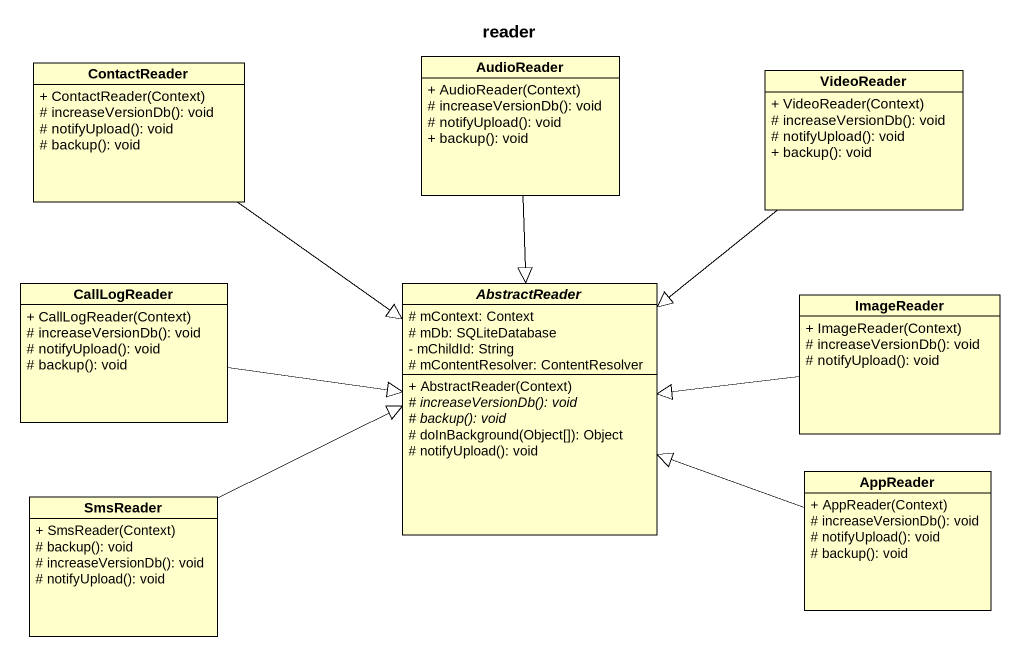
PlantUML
@startuml
title reader
hide circle
hide empty members
skinparam classAttributeIconSize 0
class ContactReader {
  + ContactReader(Context)
  # increaseVersionDb(): void
  # notifyUpload(): void
  # backup(): void
}
class AudioReader {
  + AudioReader(Context)
  # increaseVersionDb(): void
  # notifyUpload(): void
  + backup(): void
}
class VideoReader {
  + VideoReader(Context)
  # increaseVersionDb(): void
  # notifyUpload(): void
  + backup(): void
}
class CallLogReader {
  + CallLogReader(Context)
  # increaseVersionDb(): void
  # notifyUpload(): void
  # backup(): void
}
abstract class AbstractReader {
  # mContext: Context
  # mDb: SQLiteDatabase
  - mChildId: String
  # mContentResolver: ContentResolver
  + AbstractReader(Context)
  {abstract} # increaseVersionDb(): void
  {abstract} # backup(): void
  # doInBackground(Object[]): Object
  # notifyUpload(): void
}
class ImageReader {
  + ImageReader(Context)
  # increaseVersionDb(): void
  # notifyUpload(): void
}
class SmsReader {
  + SmsReader(Context)
  # backup(): void
  # increaseVersionDb(): void
  # notifyUpload(): void
}
class AppReader {
  + AppReader(Context)
  # increaseVersionDb(): void
  # notifyUpload(): void
  # backup(): void
}
ContactReader --|> AbstractReader
AudioReader --|> AbstractReader
VideoReader --|> AbstractReader
CallLogReader -right-|> AbstractReader
ImageReader -left-|> AbstractReader
SmsReader -right-|> AbstractReader
AppReader -left-|> AbstractReader
@enduml
